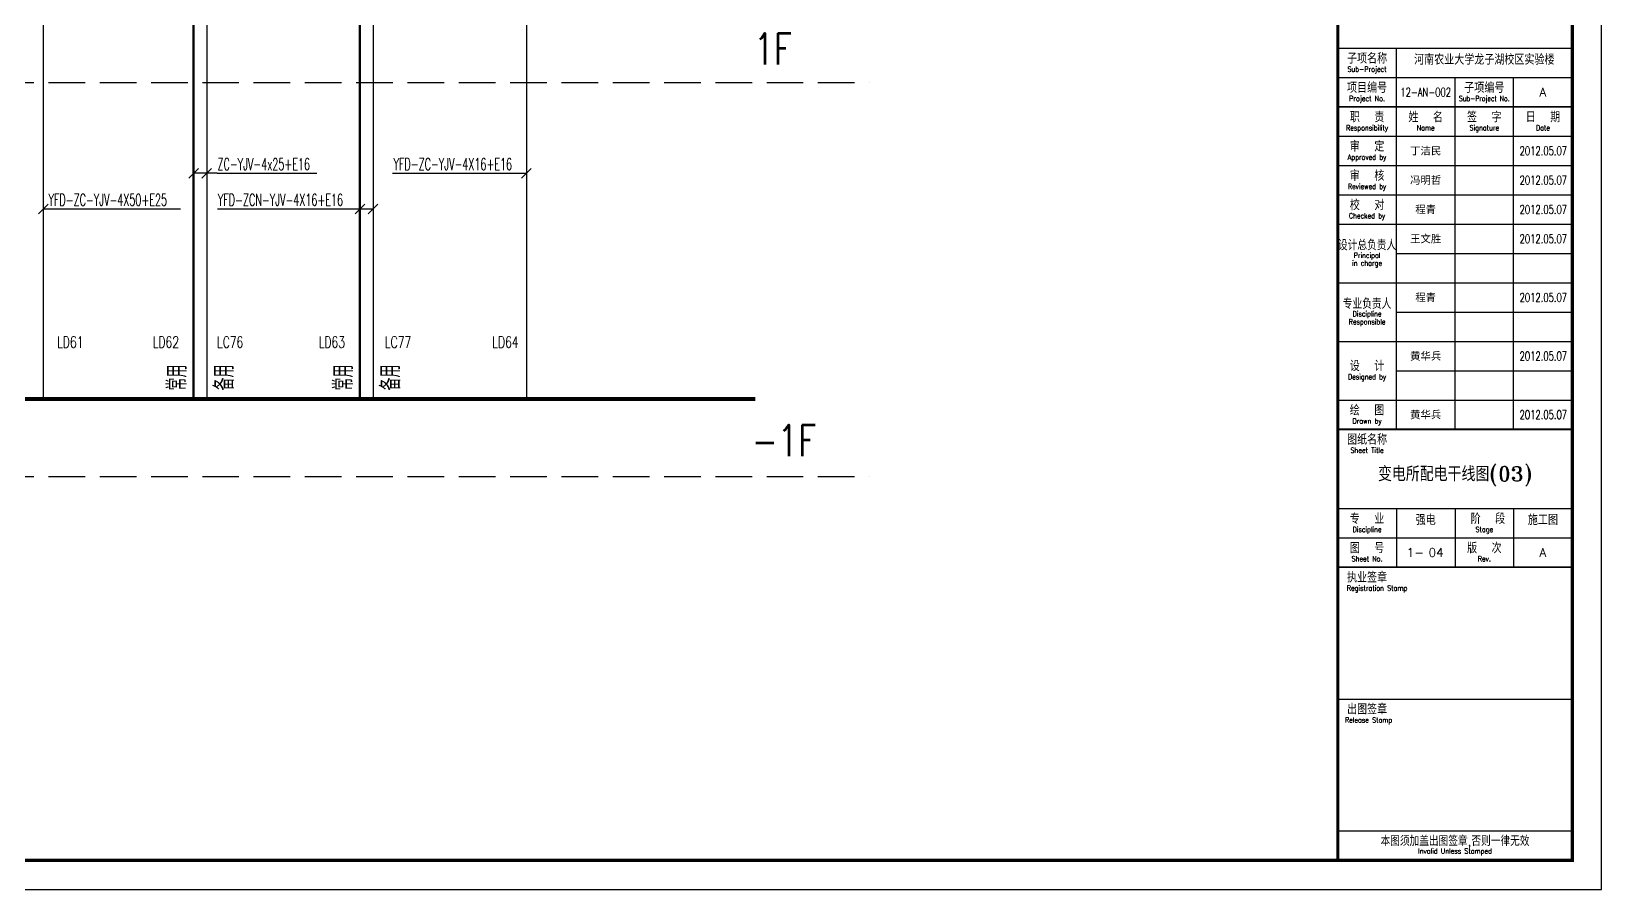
# Model space of a CAD drawing. Extents: x -336391 to 664021, y -458009 to -178412.
# Drawn here: x -13253 to 40308, y -458009 to -428735 of the extents above; entities that cross this region are included whole.
import ezdxf
from ezdxf.enums import TextEntityAlignment as Align

# ---------------------------------------------------------------- set-up
doc = ezdxf.new("R2010")
doc.units = 0
doc.header["$LTSCALE"] = 1000
doc.header["$MEASUREMENT"] = 0
doc.linetypes.add('DASH', pattern=[0.35, 0.25, -0.1])
for name, color, linetype in [('A-墙线', 7, 'CONTINUOUS'), ('AXIS', 3, 'CONTINUOUS'), ('SIG_TEXT', 7, 'CONTINUOUS'), ('STAIR', 4, 'CONTINUOUS'), ('WIRE-照明', 6, 'CONTINUOUS'), ('图框', 7, 'CONTINUOUS'), ('电气-文字', 4, 'CONTINUOUS')]:
    doc.layers.add(name, color=color, linetype=linetype)
doc.layers.add('WIRE', color=6, linetype='CONTINUOUS', lineweight=50)
doc.styles.add('HZ', font='tjromans.shx', dxfattribs={"width": 0.75, "bigfont": 'tjhztxt.shx'})
doc.styles.add('TKZ1_tjhts.shx', font='tjromant.shx', dxfattribs={"bigfont": 'tjhts.shx'})
doc.styles.add('TKZ2_tjkts.shx', font='tjromant.shx', dxfattribs={"bigfont": 'tjkts.shx'})
doc.styles.add('黑体', font='simhei.ttf')

# ---------------------------------------------------------------- blocks, each defined once
blk = doc.blocks.new('tk2')
at = {"layer": '图框'}
for p, q in [((118900, 0), (118900, 84100)), ((109900, 28700), (117900, 28700)), ((111900, 15700), (111900, 28700)), ((109900, 27700), (117900, 27700)), ((113900, 15700), (113900, 27700)), ((115900, 15700), (115900, 27700)), ((109900, 25700), (117900, 25700)), ((109900, 24700), (117900, 24700)), ((109900, 23700), (117900, 23700)), ((109900, 22700), (117900, 22700)), ((111900, 21700), (117900, 21700)), ((109900, 20700), (117900, 20700)), ((111900, 19700), (117900, 19700)), ((109900, 18700), (117900, 18700)), ((111900, 17700), (117900, 17700)), ((109900, 16700), (117900, 16700)), ((109900, 13000), (117900, 13000)), ((111900, 13000), (111900, 11000)), ((113900, 13000), (113900, 11000)), ((115900, 13000), (115900, 11000)), ((109900, 12000), (117900, 12000)), ((109900, 6500), (117900, 6500)), ((109900, 2000), (117900, 2000)), ((0, 0), (118900, 0))]:
    blk.add_line(p, q, dxfattribs=at)
at = {"layer": '图框', "const_width": 120}
blk.add_lwpolyline([(117900, 1000), (117900, 83100), (2500, 83100), (2500, 1000)], close=True, dxfattribs=at)
at = {"layer": '图框'}
for points, const_width in [([(109900, 83100), (109900, 1000)], 100), ([(109900, 26700), (117900, 26700)], 60), ([(109900, 15700), (117900, 15700)], 60), ([(109900, 11000), (117900, 11000)], 60)]:
    blk.add_lwpolyline(points, dxfattribs=dict(at, const_width=const_width))
for s, height, style, p in [('子项名称', 360, 'TKZ2_tjkts.shx', (110900, 28355)), ('河南农业大学龙子湖校区实验楼', 360, 'TKZ1_tjhts.shx', (114900, 28316)), ('项目编号', 360, 'TKZ2_tjkts.shx', (110900, 27355)), ('子项编号', 360, 'TKZ2_tjkts.shx', (114900, 27355)), ('A', 300, 'TKZ1_tjhts.shx', (116900, 27200)), ('职  责', 360, 'TKZ2_tjkts.shx', (110900, 26355)), ('姓  名', 360, 'TKZ2_tjkts.shx', (112900, 26355)), ('签  字', 360, 'TKZ2_tjkts.shx', (114900, 26355)), ('日  期', 360, 'TKZ2_tjkts.shx', (116900, 26355)), ('审  定', 360, 'TKZ2_tjkts.shx', (110900, 25355)), ('丁洁民', 260, '黑体', (112900, 25200)), ('审  核', 360, 'TKZ2_tjkts.shx', (110900, 24355)), ('冯明哲', 260, '黑体', (112900, 24200)), ('校  对', 360, 'TKZ2_tjkts.shx', (110900, 23355)), ('程青', 260, '黑体', (112900, 23200)), ('王文胜', 260, '黑体', (112900, 22200)), ('程青', 260, '黑体', (112900, 20200)), ('黄华兵', 260, '黑体', (112900, 18200)), ('设  计', 360, 'TKZ2_tjkts.shx', (110900, 17865)), ('绘  图', 360, 'TKZ2_tjkts.shx', (110900, 16355)), ('黄华兵', 260, '黑体', (112900, 16200)), ('图纸名称', 360, 'TKZ2_tjkts.shx', (110900, 15355)), ('专  业', 360, 'TKZ2_tjkts.shx', (110900, 12655)), (' 阶  段', 360, 'TKZ2_tjkts.shx', (114900, 12655)), ('强电', 360, 'TKZ1_tjhts.shx', (112900, 12616)), ('施工图', 360, 'TKZ1_tjhts.shx', (116900, 12616)), ('图  号', 360, 'TKZ2_tjkts.shx', (110900, 11655)), ('版  次', 360, 'TKZ2_tjkts.shx', (114900, 11655)), ('A', 300, 'TKZ1_tjhts.shx', (116900, 11500)), ('执业签章', 360, 'TKZ2_tjkts.shx', (110900, 10655)), ('出图签章', 360, 'TKZ2_tjkts.shx', (110900, 6155)), ('本图须加盖出图签章,否则一律无效', 300, 'TKZ2_tjkts.shx', (113900, 1643))]:
    blk.add_text(s, height=height, dxfattribs=dict(at, style=style)).set_placement(p, align=Align.MIDDLE_CENTER)
for s, height, style, width, p in [('Sub-Project', 180, 'TKZ2_tjkts.shx', 0.8, (110900, 27985)), ('12-AN-002', 300, 'TKZ1_tjhts.shx', 0.7, (112900, 27200)), ('Project No.', 180, 'TKZ2_tjkts.shx', 0.8, (110900, 26985)), ('Sub-Project No.', 180, 'TKZ2_tjkts.shx', 0.7, (114900, 26985)), ('Responsibility', 180, 'TKZ2_tjkts.shx', 0.8, (110900, 25985)), ('Name', 180, 'TKZ2_tjkts.shx', 0.8, (112900, 25985)), ('Signature', 180, 'TKZ2_tjkts.shx', 0.8, (114900, 25985)), ('Date', 180, 'TKZ2_tjkts.shx', 0.8, (116900, 25985)), ('2012.05.07', 300, 'TKZ1_tjhts.shx', 0.7, (116913, 25200)), ('Approved by', 180, 'TKZ2_tjkts.shx', 0.8, (110900, 24985)), ('2012.05.07', 300, 'TKZ1_tjhts.shx', 0.7, (116913, 24200)), ('Reviewed by', 180, 'TKZ2_tjkts.shx', 0.8, (110900, 23985)), ('Checked by', 180, 'TKZ2_tjkts.shx', 0.8, (110900, 22985)), ('2012.05.07', 300, 'TKZ1_tjhts.shx', 0.7, (116913, 23200)), ('设计总负责人', 360, 'TKZ2_tjkts.shx', 0.8, (110900, 21988)), ('2012.05.07', 300, 'TKZ1_tjhts.shx', 0.7, (116913, 22200)), ('in charge', 180, 'TKZ2_tjkts.shx', 0.8, (110900, 21370)), ('Principal', 180, 'TKZ2_tjkts.shx', 0.8, (110900, 21635)), ('专业负责人', 360, 'TKZ2_tjkts.shx', 0.8, (110900, 19988)), ('2012.05.07', 300, 'TKZ1_tjhts.shx', 0.7, (116913, 20200)), ('Responsible', 180, 'TKZ2_tjkts.shx', 0.8, (110900, 19370)), ('Discipline', 180, 'TKZ2_tjkts.shx', 0.8, (110900, 19643)), ('2012.05.07', 300, 'TKZ1_tjhts.shx', 0.7, (116913, 18200)), ('Designed by', 180, 'TKZ2_tjkts.shx', 0.8, (110900, 17495)), ('Drawn by', 180, 'TKZ2_tjkts.shx', 0.8, (110900, 15985)), ('2012.05.07', 300, 'TKZ1_tjhts.shx', 0.7, (116913, 16200)), ('Sheet Title', 180, 'TKZ2_tjkts.shx', 0.8, (110900, 14985)), ('Discipline', 180, 'TKZ2_tjkts.shx', 0.8, (110900, 12285)), ('Stage', 180, 'TKZ2_tjkts.shx', 0.8, (114900, 12285)), ('Sheet No.', 180, 'TKZ2_tjkts.shx', 0.8, (110900, 11285)), ('Rev.', 180, 'TKZ2_tjkts.shx', 0.8, (114900, 11285)), ('Registration Stamp', 180, 'TKZ2_tjkts.shx', 0.8, (111241, 10285)), ('Release Stamp', 180, 'TKZ2_tjkts.shx', 0.8, (110952, 5785)), ('Invalid Unless Stamped', 180, 'TKZ2_tjkts.shx', 0.8, (113900, 1317))]:
    blk.add_text(s, height=height, dxfattribs=dict(at, style=style, width=width)).set_placement(p, align=Align.MIDDLE_CENTER)

msp = doc.modelspace()

# ---------------------------------------------------------------- linework, layer by layer
at = {"layer": 'SIG_TEXT'}
for p, q in [((-7885.1, -433739.5), (-7555.1, -433409.5)), ((-6921.4, -433574.5), (-7720.1, -433574.5)), ((-7438.8, -433739.5), (-7108.8, -433409.5)), ((-6921.4, -433574.5), (-3517.1, -433574.5)), ((-938.9, -433574.5), (3630.1, -433574.5)), ((3465.1, -433739.5), (3795.1, -433409.5)), ((-13011.8, -434956.7), (-12681.9, -434626.7)), ((-12846.9, -434791.7), (-8170, -434791.7)), ((-6906.4, -434791.7), (-2399.1, -434791.7)), ((-2399.1, -434791.7), (-1598.7, -434791.7)), ((-2210, -434956.7), (-1880, -434626.7)), ((-1763.7, -434956.7), (-1433.7, -434626.7))]:
    msp.add_line(p, q, dxfattribs=at)
at = {"layer": 'STAIR', "linetype": 'DASH', "ltscale": 5}
for p, q in [((-61671.9, -430480.4), (15329.3, -430480.4)), ((-61671.9, -443917.4), (15329.3, -443917.4))]:
    msp.add_line(p, q, dxfattribs=at)
at = {"layer": 'WIRE'}
for p, q in [((-2045, -400517), (-2045, -441271.4)), ((-7720.1, -426395.1), (-7720.1, -441271.4))]:
    msp.add_line(p, q, dxfattribs=at)
at = {"layer": 'WIRE-照明'}
for p, q in [((-12846.9, -400517.6), (-12846.9, -441271.4)), ((3630.1, -400517.7), (3630.1, -441271.4)), ((-1598.7, -401069.7), (-1598.7, -441271.4)), ((-7273.8, -427211.5), (-7273.8, -441271.4))]:
    msp.add_line(p, q, dxfattribs=at)
at = {"layer": 'WIRE-照明', "const_width": 133.3}
msp.add_lwpolyline([(-59566.2, -441271.4), (11438.6, -441271.4)], dxfattribs=at)

# ---------------------------------------------------------------- block references
at = {"layer": 'A-墙线'}
msp.add_blockref('tk2', (-78592.5, -458008.9), dxfattribs=at)

# ---------------------------------------------------------------- texts
at = {"layer": 'AXIS', "color": 7, "style": 'HZ', "width": 0.75}
for s, p in [('1F', (11385.7, -429863.6)), ('-1F', (11319.1, -443222.6))]:
    msp.add_text(s, height=1066.67, dxfattribs=at).set_placement(p)
at = {"layer": 'SIG_TEXT', "style": 'HZ', "width": 0.6}
for s, p in [('ZC-YJV-4x25+E16', (-6906.2, -433463.5)), ('YFD-ZC-YJV-4X16+E16', (-898.1, -433463.5)), ('YFD-ZC-YJV-4X50+E25', (-12667.9, -434680.7)), ('YFD-ZCN-YJV-4X16+E16', (-6890.7, -434680.7))]:
    msp.add_text(s, height=400, dxfattribs=at).set_placement(p)
at = {"layer": 'SIG_TEXT', "style": 'HZ', "width": 0.7}
for s, p in [('常用', (-7952.8, -440985)), ('备用', (-6345.9, -440985)), ('常用', (-2277.7, -440984.9)), ('备用', (-670.8, -440984.9))]:
    msp.add_text(s, height=666.67, rotation=90, dxfattribs=at).set_placement(p)
at = {"layer": '图框', "style": 'TKZ1_tjhts.shx'}
for s, height, p in [('变电所配电干线图(03)', 500, (35307.5, -443830.5)), ('1-', 300, (33953.8, -446508.9)), ('04', 300, (34662.8, -446508.9))]:
    msp.add_text(s, height=height, dxfattribs=at).set_placement(p, align=Align.MIDDLE_CENTER)
at = {"layer": '电气-文字', "style": 'HZ', "width": 0.7}
for s, p in [('LD61', (-12375.8, -439524.7)), ('LD62', (-9114.7, -439524.7)), ('LC76', (-6922.9, -439524.7)), ('LD63', (-3453.6, -439524.7)), ('LC77', (-1195.2, -439524.7)), ('LD64', (2465.6, -439524.7))]:
    msp.add_text(s, height=384, dxfattribs=at).set_placement(p)

doc.saveas('drawing.dxf')
